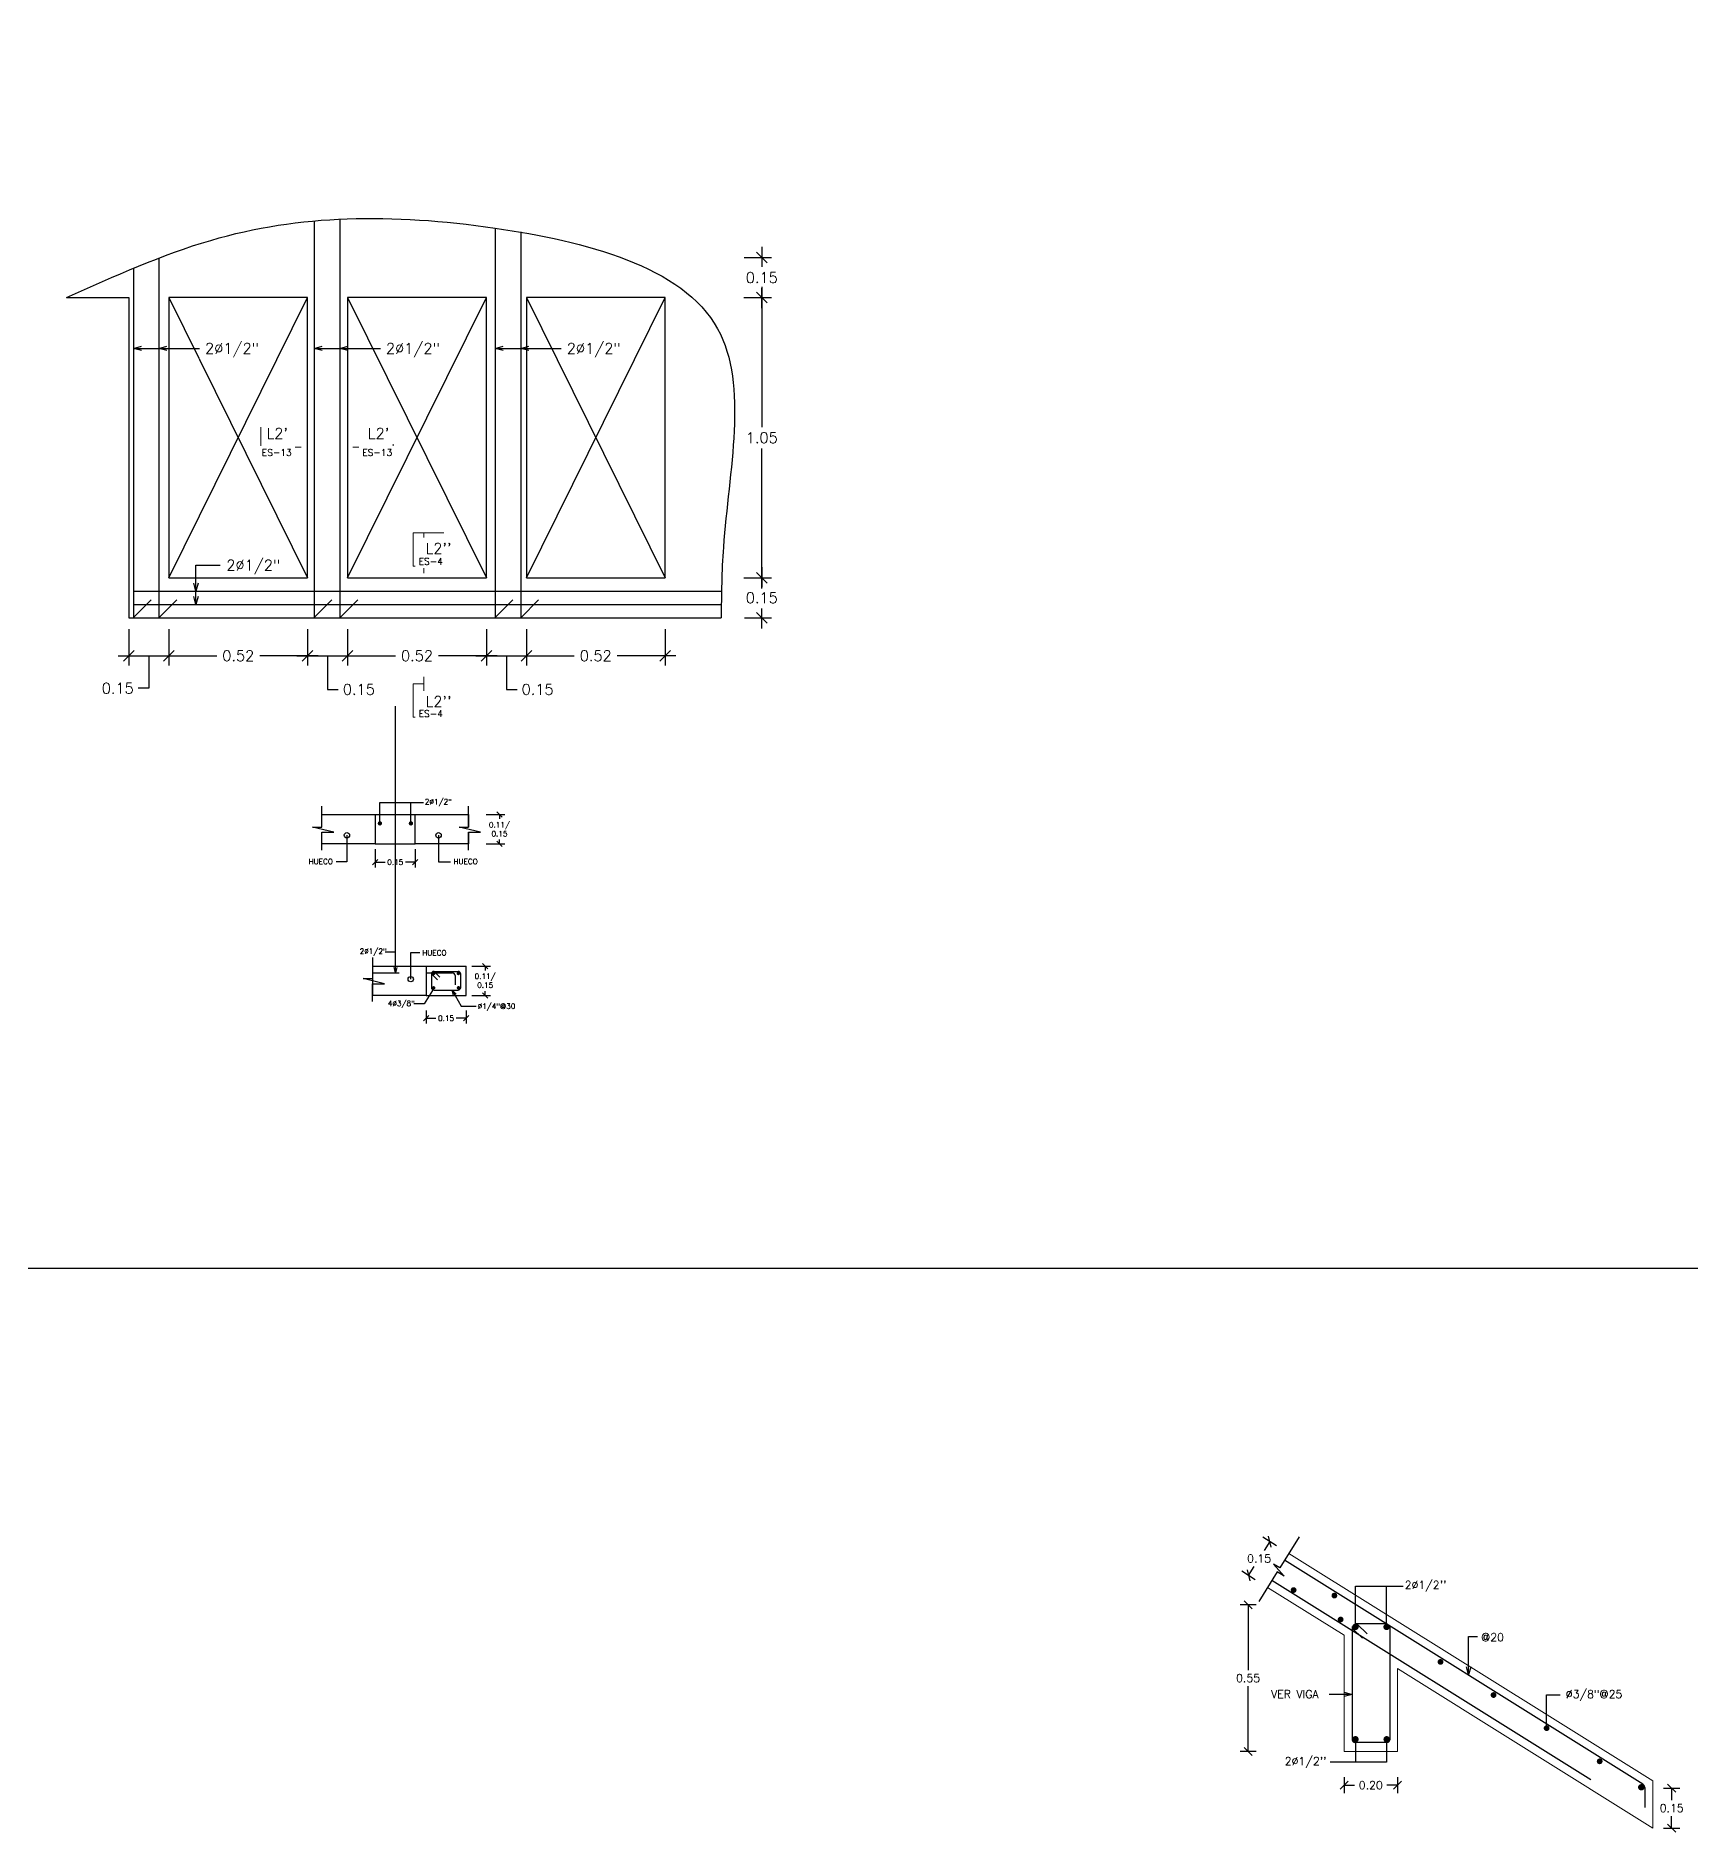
# Model space of a CAD drawing. Header units: metres. Extents: x -44 to 358, y -246 to 48.
# Drawn here: x 28.08 to 34.28, y -2.11 to 4.62 of the extents above; entities that cross this region are included whole.
import ezdxf

# ---------------------------------------------------------------- set-up
doc = ezdxf.new("R2010")
doc.units = ezdxf.units.M
doc.header["$LTSCALE"] = 0.3
doc.header["$PDMODE"] = 3
for name, pattern in [('CONTINU', [0]), ('CONTINUA', [0]), ('HIDDEN', [9.525, 6.35, -3.175]), ('HIDDEN2', [4.7625, 3.175, -1.5875])]:
    doc.linetypes.add(name, pattern=pattern)
for name, color, linetype in [('ACERO', 5, 'Continuous'), ('BP', 3, 'Continuous'), ('DIMTEXTO', 4, 'Continuous'), ('SECCION', 1, 'Continuous')]:
    doc.layers.add(name, color=color, linetype=linetype)
for name, color, linetype, lineweight in [('BP-SOTANO', 3, 'Continuous', 0), ('DETALLES', 7, 'Continuous', 20), ('VIGAS', 1, 'HIDDEN', 15)]:
    doc.layers.add(name, color=color, linetype=linetype, lineweight=lineweight)
doc.styles.add('RomanS', font='romans.shx')
doc.styles.add('SMPLEX', font='simplex.shx')
doc.dimstyles.new('D-10', dxfattribs={"dimscale": 0.1, "dimtxt": 0.2, "dimasz": 0.2, "dimexe": 0.2, "dimexo": 0.2, "dimgap": 0.1, "dimtad": 0, "dimtih": 1, "dimtoh": 1, "dimzin": 0, "dimdsep": 46, "dimtxsty": 'SMPLEX', "dimblk1": 'OBLIQUE', "dimblk2": 'OBLIQUE', "dimsah": 1, "dimcen": 0.2, "dimclrd": 4, "dimclre": 4, "dimclrt": 4, "dimadec": 0, "dimazin": 0, "dimtfac": 1, "dimtmove": 0, "dimatfit": 3, "dimldrblk": 'OPEN30', "dimfxl": 0.6, "dimfxlon": 1, "dimtolj": 1, "dimtzin": 0, "dimarcsym": 0})
doc.dimstyles.new('D-15', dxfattribs={"dimscale": 0.15, "dimtxt": 0.2, "dimasz": 0.2, "dimexe": 0.18, "dimexo": 0.2, "dimgap": 0.1, "dimtad": 0, "dimtih": 1, "dimtoh": 1, "dimzin": 0, "dimdsep": 46, "dimtxsty": 'SMPLEX', "dimblk": 'OBLIQUE', "dimcen": 0.09, "dimdle": 0.2, "dimclrd": 4, "dimclre": 4, "dimclrt": 4, "dimadec": 0, "dimazin": 0, "dimtfac": 1, "dimtofl": 0, "dimtmove": 0, "dimatfit": 3, "dimldrblk": 'OPEN30', "dimfxl": 1, "dimtolj": 1, "dimtzin": 0, "dimarcsym": 0})
doc.dimstyles.new('D-20', dxfattribs={"dimscale": 0.2, "dimtxt": 0.2, "dimasz": 0.2, "dimexe": 0.18, "dimexo": 0.2, "dimgap": 0.1, "dimtad": 0, "dimtih": 1, "dimtoh": 1, "dimzin": 0, "dimdsep": 46, "dimtxsty": 'SMPLEX', "dimblk": 'OBLIQUE', "dimcen": 0.09, "dimdle": 0.2, "dimclrd": 4, "dimclre": 4, "dimclrt": 4, "dimadec": 0, "dimazin": 0, "dimtfac": 1, "dimtofl": 0, "dimtmove": 0, "dimatfit": 3, "dimldrblk": 'OPEN30', "dimfxl": 0.5, "dimfxlon": 1, "dimtolj": 1, "dimtzin": 0, "dimarcsym": 0})
doc.dimstyles.new('DIM-10', dxfattribs={"dimscale": 0.1, "dimtxt": 0.2, "dimasz": 0.2, "dimexe": 0.2, "dimexo": 0.2, "dimgap": 0.1, "dimtad": 0, "dimtih": 1, "dimtoh": 1, "dimzin": 0, "dimdsep": 46, "dimtxsty": 'SMPLEX', "dimblk": 'OBLIQUE', "dimcen": 0.2, "dimclrd": 4, "dimclre": 4, "dimclrt": 4, "dimadec": 0, "dimazin": 0, "dimtfac": 1, "dimtmove": 0, "dimatfit": 3, "dimldrblk": 'OPEN30', "dimfxl": 0.5, "dimfxlon": 1, "dimtolj": 1, "dimtzin": 0, "dimarcsym": 0})
doc.dimstyles.new('DIM-15', dxfattribs={"dimscale": 0.15, "dimtxt": 0.2, "dimasz": 0.2, "dimexe": 0.2, "dimexo": 0.1, "dimgap": 0.1, "dimtad": 0, "dimtih": 1, "dimtoh": 1, "dimzin": 0, "dimdsep": 46, "dimtxsty": 'RomanS', "dimblk1": 'OBLIQUE', "dimblk2": 'OBLIQUE', "dimsah": 1, "dimcen": 0.09, "dimclrd": 4, "dimclre": 4, "dimclrt": 4, "dimadec": 0, "dimazin": 0, "dimtfac": 1, "dimtofl": 0, "dimtmove": 1, "dimatfit": 3, "dimldrblk": 'OBLIQUE', "dimfxl": 0.2, "dimfxlon": 1, "dimtolj": 1, "dimtzin": 0, "dimarcsym": 0})

# ---------------------------------------------------------------- blocks, each defined once
blk = doc.blocks.new('_OBLIQUE')
at = {"color": 0, "linetype": 'ByBlock'}
blk.add_line((-0.5, -0.5), (0.5, 0.5), dxfattribs=at)
blk = doc.blocks.new('*D187')
at = {"layer": 'DEFPOINTS', "color": 0, "transparency": 16777216}
for p in [(29.3518, 1.5921), (29.5018, 1.5921), (29.5018, 1.5235)]:
    blk.add_point(p, dxfattribs=at)
at = {"layer": 'DIMTEXTO', "color": 4, "lineweight": -2, "transparency": 16777216}
for p, q in [((29.3518, 1.5721), (29.3518, 1.5035)), ((29.5018, 1.5721), (29.5018, 1.5035)), ((29.3518, 1.5235), (29.3882, 1.5235)), ((29.5018, 1.5235), (29.4654, 1.5235))]:
    blk.add_line(p, q, dxfattribs=at)
at = {"layer": 'DIMTEXTO', "color": 4, "lineweight": -2, "transparency": 16777216, "xscale": 0.02, "yscale": 0.02, "zscale": 0.02, "rotation": 180}
blk.add_blockref('_OBLIQUE', (29.3518, 1.5235), dxfattribs=at)
at = {"layer": 'DIMTEXTO', "color": 4, "lineweight": -2, "transparency": 16777216, "xscale": 0.02, "yscale": 0.02, "zscale": 0.02}
blk.add_blockref('_OBLIQUE', (29.5018, 1.5235), dxfattribs=at)
at = {"layer": 'DIMTEXTO', "color": 4, "transparency": 16777216, "insert": (29.4268, 1.5235), "char_height": 0.02, "attachment_point": 5, "style": 'SMPLEX'}
blk.add_mtext('\\A1;0.15', dxfattribs=at)
blk = doc.blocks.new('_Open30')
at = {"color": 0, "lineweight": -2}
for p, q in [((-1, 0.27), (0, 0)), ((0, 0), (-1, -0.27)), ((0, 0), (-1, 0))]:
    blk.add_line(p, q, dxfattribs=at)
blk = doc.blocks.new('*D188')
at = {"layer": 'DEFPOINTS', "color": 0, "transparency": 16777216}
for p in [(29.7235, 1.7021), (29.7235, 1.5921), (29.8173, 1.5921)]:
    blk.add_point(p, dxfattribs=at)
at = {"layer": 'DIMTEXTO', "color": 4, "lineweight": -2, "transparency": 16777216}
for p, q in [((29.7673, 1.7021), (29.8373, 1.7021)), ((29.8173, 1.7021), (29.8173, 1.6857)), ((29.7673, 1.5921), (29.8373, 1.5921)), ((29.8173, 1.5921), (29.8173, 1.6086))]:
    blk.add_line(p, q, dxfattribs=at)
at = {"layer": 'DIMTEXTO', "color": 4, "lineweight": -2, "transparency": 16777216, "xscale": 0.02, "yscale": 0.02, "zscale": 0.02}
for p, rotation in [((29.8173, 1.7021), 90), ((29.8173, 1.5921), 270)]:
    blk.add_blockref('_OBLIQUE', p, dxfattribs=dict(at, rotation=rotation))
at = {"layer": 'DIMTEXTO', "color": 4, "transparency": 16777216, "insert": (29.8173, 1.6471), "char_height": 0.02, "attachment_point": 5, "style": 'SMPLEX'}
blk.add_mtext('\\A1;0.11/\\P0.15', dxfattribs=at)
blk = doc.blocks.new('*D189')
at = {"layer": 'DEFPOINTS', "color": 0, "transparency": 16777216}
for p in [(29.542, 0.9873), (29.692, 0.9873), (29.692, 0.9384)]:
    blk.add_point(p, dxfattribs=at)
at = {"layer": 'DIMTEXTO', "color": 4, "lineweight": -2, "transparency": 16777216}
for p, q in [((29.542, 0.9673), (29.542, 0.9184)), ((29.692, 0.9673), (29.692, 0.9184)), ((29.542, 0.9384), (29.5784, 0.9384)), ((29.692, 0.9384), (29.6556, 0.9384))]:
    blk.add_line(p, q, dxfattribs=at)
at = {"layer": 'DIMTEXTO', "color": 4, "lineweight": -2, "transparency": 16777216, "xscale": 0.02, "yscale": 0.02, "zscale": 0.02, "rotation": 180}
blk.add_blockref('_OBLIQUE', (29.542, 0.9384), dxfattribs=at)
at = {"layer": 'DIMTEXTO', "color": 4, "lineweight": -2, "transparency": 16777216, "xscale": 0.02, "yscale": 0.02, "zscale": 0.02}
blk.add_blockref('_OBLIQUE', (29.692, 0.9384), dxfattribs=at)
at = {"layer": 'DIMTEXTO', "color": 4, "transparency": 16777216, "insert": (29.617, 0.9384), "char_height": 0.02, "attachment_point": 5, "style": 'SMPLEX'}
blk.add_mtext('\\A1;0.15', dxfattribs=at)
blk = doc.blocks.new('*D190')
at = {"layer": 'DEFPOINTS', "color": 0, "transparency": 16777216}
for p in [(29.692, 1.1343), (29.692, 1.0243), (29.7637, 1.0243)]:
    blk.add_point(p, dxfattribs=at)
at = {"layer": 'DIMTEXTO', "color": 4, "lineweight": -2, "transparency": 16777216}
for p, q in [((29.7137, 1.1343), (29.7837, 1.1343)), ((29.7637, 1.1343), (29.7637, 1.1178)), ((29.7137, 1.0243), (29.7837, 1.0243)), ((29.7637, 1.0243), (29.7637, 1.0407))]:
    blk.add_line(p, q, dxfattribs=at)
at = {"layer": 'DIMTEXTO', "color": 4, "lineweight": -2, "transparency": 16777216, "xscale": 0.02, "yscale": 0.02, "zscale": 0.02}
for p, rotation in [((29.7637, 1.1343), 90), ((29.7637, 1.0243), 270)]:
    blk.add_blockref('_OBLIQUE', p, dxfattribs=dict(at, rotation=rotation))
at = {"layer": 'DIMTEXTO', "color": 4, "transparency": 16777216, "insert": (29.7637, 1.0793), "char_height": 0.02, "attachment_point": 5, "style": 'SMPLEX'}
blk.add_mtext('\\A1;0.11/\\P0.15', dxfattribs=at)
blk = doc.blocks.new('*D164')
at = {"layer": 'DEFPOINTS', "color": 0, "ltscale": 0.02, "transparency": 16777216}
for p in [(30.6937, 3.6399), (30.6937, 2.5899), (30.8007, 2.5899)]:
    blk.add_point(p, dxfattribs=at)
at = {"layer": 'DIMTEXTO', "color": 4, "lineweight": -2, "ltscale": 0.02, "transparency": 16777216}
for p, q in [((30.7337, 3.6399), (30.8367, 3.6399)), ((30.8007, 3.6799), (30.8007, 3.1549)), ((30.8007, 2.5499), (30.8007, 3.0749)), ((30.7337, 2.5899), (30.8367, 2.5899))]:
    blk.add_line(p, q, dxfattribs=at)
at = {"layer": 'DIMTEXTO', "color": 4, "lineweight": -2, "ltscale": 0.02, "transparency": 16777216, "xscale": 0.04000000000000001, "yscale": 0.04000000000000001, "zscale": 0.04000000000000001}
for p, rotation in [((30.8007, 3.6399), 90), ((30.8007, 2.5899), 270)]:
    blk.add_blockref('_OBLIQUE', p, dxfattribs=dict(at, rotation=rotation))
at = {"layer": 'DIMTEXTO', "color": 4, "ltscale": 0.02, "transparency": 16777216, "insert": (30.8007, 3.1149), "char_height": 0.04, "attachment_point": 5, "style": 'SMPLEX'}
blk.add_mtext('\\A1;1.05', dxfattribs=at)
blk = doc.blocks.new('*D165')
at = {"layer": 'DEFPOINTS', "color": 0, "ltscale": 0.02, "transparency": 16777216}
for p in [(30.695, 3.7899), (30.8007, 3.7899), (30.6937, 3.6399)]:
    blk.add_point(p, dxfattribs=at)
at = {"layer": 'DIMTEXTO', "color": 4, "lineweight": -2, "ltscale": 0.02, "transparency": 16777216}
for p, q in [((30.735, 3.7899), (30.8367, 3.7899)), ((30.8007, 3.8299), (30.8007, 3.7549)), ((30.7337, 3.6399), (30.8367, 3.6399)), ((30.8007, 3.5999), (30.8007, 3.6749))]:
    blk.add_line(p, q, dxfattribs=at)
at = {"layer": 'DIMTEXTO', "color": 4, "lineweight": -2, "ltscale": 0.02, "transparency": 16777216, "xscale": 0.04000000000000001, "yscale": 0.04000000000000001, "zscale": 0.04000000000000001}
for p, rotation in [((30.8007, 3.7899), 90), ((30.8007, 3.6399), 270)]:
    blk.add_blockref('_OBLIQUE', p, dxfattribs=dict(at, rotation=rotation))
at = {"layer": 'DIMTEXTO', "color": 4, "ltscale": 0.02, "transparency": 16777216, "insert": (30.8007, 3.7149), "char_height": 0.04, "attachment_point": 5, "style": 'SMPLEX'}
blk.add_mtext('\\A1;0.15', dxfattribs=at)
blk = doc.blocks.new('*D166')
at = {"layer": 'DEFPOINTS', "color": 0, "ltscale": 0.02, "transparency": 16777216}
for p in [(30.6937, 2.5899), (30.6959, 2.4399), (30.8007, 2.4399)]:
    blk.add_point(p, dxfattribs=at)
at = {"layer": 'DIMTEXTO', "color": 4, "lineweight": -2, "ltscale": 0.02, "transparency": 16777216}
for p, q in [((30.8007, 2.6299), (30.8007, 2.5549)), ((30.7337, 2.5899), (30.8367, 2.5899)), ((30.7359, 2.4399), (30.8367, 2.4399)), ((30.8007, 2.3999), (30.8007, 2.4749))]:
    blk.add_line(p, q, dxfattribs=at)
at = {"layer": 'DIMTEXTO', "color": 4, "lineweight": -2, "ltscale": 0.02, "transparency": 16777216, "xscale": 0.04000000000000001, "yscale": 0.04000000000000001, "zscale": 0.04000000000000001}
for p, rotation in [((30.8007, 2.5899), 90), ((30.8007, 2.4399), 270)]:
    blk.add_blockref('_OBLIQUE', p, dxfattribs=dict(at, rotation=rotation))
at = {"layer": 'DIMTEXTO', "color": 4, "ltscale": 0.02, "transparency": 16777216, "insert": (30.8007, 2.5149), "char_height": 0.04, "attachment_point": 5, "style": 'SMPLEX'}
blk.add_mtext('\\A1;0.15', dxfattribs=at)
blk = doc.blocks.new('*D167')
at = {"layer": 'DEFPOINTS', "color": 0, "ltscale": 0.02, "transparency": 16777216}
for p in [(28.5781, 2.5899), (28.4281, 2.4399), (28.5781, 2.2975)]:
    blk.add_point(p, dxfattribs=at)
at = {"layer": 'DIMTEXTO', "color": 4, "lineweight": -2, "ltscale": 0.02, "transparency": 16777216}
for p, q in [((28.4281, 2.3975), (28.4281, 2.2615)), ((28.5781, 2.3975), (28.5781, 2.2615)), ((28.3881, 2.2975), (28.6181, 2.2975)), ((28.5031, 2.2975), (28.5033, 2.1756)), ((28.5033, 2.1756), (28.4633, 2.1756))]:
    blk.add_line(p, q, dxfattribs=at)
at = {"layer": 'DIMTEXTO', "color": 4, "lineweight": -2, "ltscale": 0.02, "transparency": 16777216, "xscale": 0.04000000000000001, "yscale": 0.04000000000000001, "zscale": 0.04000000000000001, "rotation": 180}
blk.add_blockref('_OBLIQUE', (28.4281, 2.2975), dxfattribs=at)
at = {"layer": 'DIMTEXTO', "color": 4, "lineweight": -2, "ltscale": 0.02, "transparency": 16777216, "xscale": 0.04000000000000001, "yscale": 0.04000000000000001, "zscale": 0.04000000000000001}
blk.add_blockref('_OBLIQUE', (28.5781, 2.2975), dxfattribs=at)
at = {"layer": 'DIMTEXTO', "color": 4, "ltscale": 0.02, "transparency": 16777216, "insert": (28.3862, 2.1756), "char_height": 0.04, "attachment_point": 5, "style": 'SMPLEX'}
blk.add_mtext('\\A1;0.15', dxfattribs=at)
blk = doc.blocks.new('*D168')
at = {"layer": 'ACERO', "color": 4, "lineweight": -2, "transparency": 16777216}
for p, q in [((28.5781, 2.3975), (28.5781, 2.2615)), ((29.0981, 2.3975), (29.0981, 2.2615)), ((28.5381, 2.2975), (28.7572, 2.2975)), ((29.1381, 2.2975), (28.9191, 2.2975))]:
    blk.add_line(p, q, dxfattribs=at)
at = {"layer": 'DEFPOINTS', "color": 0, "transparency": 16777216}
for p in [(28.5781, 2.5899), (29.0981, 2.5899), (29.0981, 2.2975)]:
    blk.add_point(p, dxfattribs=at)
at = {"layer": 'ACERO', "color": 4, "lineweight": -2, "transparency": 16777216, "xscale": 0.04000000000000001, "yscale": 0.04000000000000001, "zscale": 0.04000000000000001, "rotation": 180}
blk.add_blockref('_OBLIQUE', (28.5781, 2.2975), dxfattribs=at)
at = {"layer": 'ACERO', "color": 4, "lineweight": -2, "transparency": 16777216, "xscale": 0.04000000000000001, "yscale": 0.04000000000000001, "zscale": 0.04000000000000001}
blk.add_blockref('_OBLIQUE', (29.0981, 2.2975), dxfattribs=at)
at = {"layer": 'ACERO', "color": 4, "transparency": 16777216, "insert": (28.8381, 2.2975), "char_height": 0.04, "attachment_point": 5, "style": 'SMPLEX'}
blk.add_mtext('\\A1;0.52', dxfattribs=at)
blk = doc.blocks.new('*D169')
at = {"layer": 'ACERO', "color": 4, "lineweight": -2, "transparency": 16777216}
for p, q in [((29.0981, 2.3975), (29.0981, 2.2615)), ((29.2481, 2.3975), (29.2481, 2.2615)), ((29.0581, 2.2975), (29.2881, 2.2975)), ((29.1731, 2.2975), (29.1731, 2.1715)), ((29.1731, 2.1715), (29.2131, 2.1715))]:
    blk.add_line(p, q, dxfattribs=at)
at = {"layer": 'DEFPOINTS', "color": 0, "transparency": 16777216}
for p in [(29.0981, 2.5899), (29.2481, 2.5899), (29.2481, 2.2975)]:
    blk.add_point(p, dxfattribs=at)
at = {"layer": 'ACERO', "color": 4, "lineweight": -2, "transparency": 16777216, "xscale": 0.04000000000000001, "yscale": 0.04000000000000001, "zscale": 0.04000000000000001, "rotation": 180}
blk.add_blockref('_OBLIQUE', (29.0981, 2.2975), dxfattribs=at)
at = {"layer": 'ACERO', "color": 4, "lineweight": -2, "transparency": 16777216, "xscale": 0.04000000000000001, "yscale": 0.04000000000000001, "zscale": 0.04000000000000001}
blk.add_blockref('_OBLIQUE', (29.2481, 2.2975), dxfattribs=at)
at = {"layer": 'ACERO', "color": 4, "transparency": 16777216, "insert": (29.2903, 2.1715), "char_height": 0.04, "attachment_point": 5, "style": 'SMPLEX'}
blk.add_mtext('\\A1;0.15', dxfattribs=at)
blk = doc.blocks.new('*D170')
at = {"layer": 'ACERO', "color": 4, "lineweight": -2, "transparency": 16777216}
for p, q in [((29.2481, 2.3975), (29.2481, 2.2615)), ((29.7681, 2.3975), (29.7681, 2.2615)), ((29.2081, 2.2975), (29.4272, 2.2975)), ((29.8081, 2.2975), (29.5891, 2.2975))]:
    blk.add_line(p, q, dxfattribs=at)
at = {"layer": 'DEFPOINTS', "color": 0, "transparency": 16777216}
for p in [(29.2481, 2.5899), (29.7681, 2.5899), (29.7681, 2.2975)]:
    blk.add_point(p, dxfattribs=at)
at = {"layer": 'ACERO', "color": 4, "lineweight": -2, "transparency": 16777216, "xscale": 0.04000000000000001, "yscale": 0.04000000000000001, "zscale": 0.04000000000000001, "rotation": 180}
blk.add_blockref('_OBLIQUE', (29.2481, 2.2975), dxfattribs=at)
at = {"layer": 'ACERO', "color": 4, "lineweight": -2, "transparency": 16777216, "xscale": 0.04000000000000001, "yscale": 0.04000000000000001, "zscale": 0.04000000000000001}
blk.add_blockref('_OBLIQUE', (29.7681, 2.2975), dxfattribs=at)
at = {"layer": 'ACERO', "color": 4, "transparency": 16777216, "insert": (29.5081, 2.2975), "char_height": 0.04, "attachment_point": 5, "style": 'SMPLEX'}
blk.add_mtext('\\A1;0.52', dxfattribs=at)
blk = doc.blocks.new('*D171')
at = {"layer": 'ACERO', "color": 4, "lineweight": -2, "transparency": 16777216}
for p, q in [((29.7681, 2.3975), (29.7681, 2.2615)), ((29.9181, 2.3975), (29.9181, 2.2615)), ((29.7281, 2.2975), (29.9581, 2.2975)), ((29.8431, 2.2975), (29.8431, 2.1715)), ((29.8431, 2.1715), (29.8831, 2.1715))]:
    blk.add_line(p, q, dxfattribs=at)
at = {"layer": 'DEFPOINTS', "color": 0, "transparency": 16777216}
for p in [(29.7681, 2.5899), (29.9181, 2.5899), (29.9181, 2.2975)]:
    blk.add_point(p, dxfattribs=at)
at = {"layer": 'ACERO', "color": 4, "lineweight": -2, "transparency": 16777216, "xscale": 0.04000000000000001, "yscale": 0.04000000000000001, "zscale": 0.04000000000000001, "rotation": 180}
blk.add_blockref('_OBLIQUE', (29.7681, 2.2975), dxfattribs=at)
at = {"layer": 'ACERO', "color": 4, "lineweight": -2, "transparency": 16777216, "xscale": 0.04000000000000001, "yscale": 0.04000000000000001, "zscale": 0.04000000000000001}
blk.add_blockref('_OBLIQUE', (29.9181, 2.2975), dxfattribs=at)
at = {"layer": 'ACERO', "color": 4, "transparency": 16777216, "insert": (29.9603, 2.1715), "char_height": 0.04, "attachment_point": 5, "style": 'SMPLEX'}
blk.add_mtext('\\A1;0.15', dxfattribs=at)
blk = doc.blocks.new('*D172')
at = {"layer": 'ACERO', "color": 4, "lineweight": -2, "transparency": 16777216}
for p, q in [((29.9181, 2.3975), (29.9181, 2.2615)), ((30.4381, 2.3975), (30.4381, 2.2615)), ((29.8781, 2.2975), (30.0972, 2.2975)), ((30.4781, 2.2975), (30.2591, 2.2975))]:
    blk.add_line(p, q, dxfattribs=at)
at = {"layer": 'DEFPOINTS', "color": 0, "transparency": 16777216}
for p in [(29.9181, 2.5899), (30.4381, 2.5899), (30.4381, 2.2975)]:
    blk.add_point(p, dxfattribs=at)
at = {"layer": 'ACERO', "color": 4, "lineweight": -2, "transparency": 16777216, "xscale": 0.04000000000000001, "yscale": 0.04000000000000001, "zscale": 0.04000000000000001, "rotation": 180}
blk.add_blockref('_OBLIQUE', (29.9181, 2.2975), dxfattribs=at)
at = {"layer": 'ACERO', "color": 4, "lineweight": -2, "transparency": 16777216, "xscale": 0.04000000000000001, "yscale": 0.04000000000000001, "zscale": 0.04000000000000001}
blk.add_blockref('_OBLIQUE', (30.4381, 2.2975), dxfattribs=at)
at = {"layer": 'ACERO', "color": 4, "transparency": 16777216, "insert": (30.1781, 2.2975), "char_height": 0.04, "attachment_point": 5, "style": 'SMPLEX'}
blk.add_mtext('\\A1;0.52', dxfattribs=at)
blk = doc.blocks.new('A$C64151F5E')
at = {"layer": 'DETALLES', "color": 6, "linetype": 'Continuous'}
blk.add_line((0, 0), (0, 0.255), dxfattribs=at)
at = {"layer": 'DETALLES', "color": 5, "linetype": 'Continuous'}
blk.add_line((-0.424, 0), (-0.514, 0), dxfattribs=at)
at = {"layer": 'DETALLES', "color": 8, "linetype": 'Continuous'}
blk.add_lwpolyline([(0, -0.14), (-0.424, -0.14), (-0.424, 0), (0, 0)], close=True, dxfattribs=at)
blk = doc.blocks.new('*D496')
at = {"layer": 'DEFPOINTS', "color": 0, "linetype": 'Continuous', "transparency": 16777216}
for p in [(33.0838, -1.2598, 0), (32.6237, -1.8098), (32.9838, -1.8098, 0)]:
    blk.add_point(p, dxfattribs=at)
at = {"layer": 'DIMTEXTO', "color": 4, "linetype": 'Continuous', "lineweight": -2, "transparency": 16777216}
for p, q in [((32.6537, -1.2598), (32.5937, -1.2598)), ((32.6237, -1.2598), (32.6237, -1.5048)), ((32.6237, -1.8098), (32.6237, -1.5648)), ((32.6537, -1.8098), (32.5937, -1.8098))]:
    blk.add_line(p, q, dxfattribs=at)
at = {"layer": 'DIMTEXTO', "color": 4, "linetype": 'Continuous', "lineweight": -2, "transparency": 16777216, "xscale": 0.03, "yscale": 0.03, "zscale": 0.03}
for p, rotation in [((32.6237, -1.2598), 90), ((32.6237, -1.8098), 270)]:
    blk.add_blockref('_OBLIQUE', p, dxfattribs=dict(at, rotation=rotation))
at = {"layer": 'DIMTEXTO', "color": 4, "linetype": 'Continuous', "lineweight": 0, "transparency": 16777216, "insert": (32.6237, -1.5348), "char_height": 0.03, "attachment_point": 5, "style": 'SMPLEX'}
blk.add_mtext('\\A1;0.55', dxfattribs=at)
blk = doc.blocks.new('*D497')
at = {"layer": 'DEFPOINTS', "color": 0, "linetype": 'Continuous', "transparency": 16777216}
for p in [(32.9838, -1.826, 0), (33.1838, -1.826, 0), (33.1838, -1.9364)]:
    blk.add_point(p, dxfattribs=at)
at = {"layer": 'VIGAS', "color": 4, "linetype": 'Continuous', "lineweight": -2, "transparency": 16777216}
for p, q in [((32.9838, -1.9064), (32.9838, -1.9664)), ((32.9838, -1.9364), (33.0231, -1.9364)), ((33.1838, -1.9364), (33.1445, -1.9364)), ((33.1838, -1.9064), (33.1838, -1.9664))]:
    blk.add_line(p, q, dxfattribs=at)
at = {"layer": 'VIGAS', "color": 4, "linetype": 'Continuous', "lineweight": -2, "transparency": 16777216, "xscale": 0.03, "yscale": 0.03, "zscale": 0.03, "rotation": 180}
blk.add_blockref('_OBLIQUE', (32.9838, -1.9364), dxfattribs=at)
at = {"layer": 'VIGAS', "color": 4, "linetype": 'Continuous', "lineweight": -2, "transparency": 16777216, "xscale": 0.03, "yscale": 0.03, "zscale": 0.03}
blk.add_blockref('_OBLIQUE', (33.1838, -1.9364), dxfattribs=at)
at = {"layer": 'VIGAS', "color": 4, "linetype": 'Continuous', "lineweight": 0, "transparency": 16777216, "insert": (33.0838, -1.9364), "char_height": 0.03, "attachment_point": 5, "style": 'SMPLEX'}
blk.add_mtext('\\A1;0.20', dxfattribs=at)
blk = doc.blocks.new('*D579')
at = {"layer": 'DEFPOINTS', "color": 0, "linetype": 'Continuous', "transparency": 16777216}
for p in [(32.6255, -1.1503), (32.9227, -1.1592), (32.8432, -1.2864)]:
    blk.add_point(p, dxfattribs=at)
at = {"layer": 'DIMTEXTO', "color": 4, "linetype": 'Continuous', "lineweight": -2, "transparency": 16777216}
for p, q in [((32.7304, -1.039), (32.6795, -1.0072)), ((32.705, -1.0231), (32.684, -1.0567)), ((32.6509, -1.1662), (32.6, -1.1344)), ((32.6255, -1.1503), (32.6465, -1.1167))]:
    blk.add_line(p, q, dxfattribs=at)
at = {"layer": 'DIMTEXTO', "color": 4, "linetype": 'Continuous', "lineweight": -2, "transparency": 16777216, "xscale": 0.03, "yscale": 0.03, "zscale": 0.03}
for p, rotation in [((32.705, -1.0231), 58.00000000003146), ((32.6255, -1.1503), 238.0000000000315)]:
    blk.add_blockref('_OBLIQUE', p, dxfattribs=dict(at, rotation=rotation))
at = {"layer": 'DIMTEXTO', "color": 4, "linetype": 'Continuous', "lineweight": 0, "transparency": 16777216, "insert": (32.6652, -1.0867), "char_height": 0.03, "attachment_point": 5, "style": 'SMPLEX'}
blk.add_mtext('\\A1;0.15', dxfattribs=at)
blk = doc.blocks.new('*D604')
at = {"layer": 'DEFPOINTS', "color": 0, "linetype": 'Continuous', "transparency": 16777216}
for p in [(34.1408, -1.9472), (34.2117, -1.9472), (34.1408, -2.0972)]:
    blk.add_point(p, dxfattribs=at)
at = {"layer": 'DIMTEXTO', "color": 4, "linetype": 'Continuous', "lineweight": -2, "transparency": 16777216}
for p, q in [((34.1817, -1.9472), (34.2417, -1.9472)), ((34.2117, -1.9472), (34.2117, -1.9922)), ((34.2117, -2.0972), (34.2117, -2.0522)), ((34.1817, -2.0972), (34.2417, -2.0972))]:
    blk.add_line(p, q, dxfattribs=at)
at = {"layer": 'DIMTEXTO', "color": 4, "linetype": 'Continuous', "lineweight": -2, "transparency": 16777216, "xscale": 0.03, "yscale": 0.03, "zscale": 0.03}
for p, rotation in [((34.2117, -1.9472), 90), ((34.2117, -2.0972), 270)]:
    blk.add_blockref('_OBLIQUE', p, dxfattribs=dict(at, rotation=rotation))
at = {"layer": 'DIMTEXTO', "color": 4, "linetype": 'Continuous', "lineweight": 0, "transparency": 16777216, "insert": (34.2117, -2.0222), "char_height": 0.03, "attachment_point": 5, "style": 'SMPLEX'}
blk.add_mtext('\\A1;0.15', dxfattribs=at)

msp = doc.modelspace()

# ---------------------------------------------------------------- linework, layer by layer
at = {"color": 8}
for p, q in [((29.1517901, 1.6549686), (29.1517901, 1.7021352)), ((29.1517901, 1.7021352), (29.3517901, 1.7021352)), ((29.5017901, 1.7021352), (29.7017901, 1.7021352)), ((29.7017901, 1.7021352), (29.7017901, 1.6549686)), ((29.1517901, 1.5921352), (29.1517901, 1.6359627)), ((29.7017901, 1.6359627), (29.7017901, 1.5921352)), ((29.3517901, 1.5921352), (29.1517901, 1.5921352)), ((29.7017901, 1.5921352), (29.5017901, 1.5921352)), ((29.342011, 1.1342571), (29.542011, 1.1342571)), ((29.342011, 1.0242571), (29.342011, 1.1342571)), ((29.542011, 1.0242571), (29.342011, 1.0242571))]:
    msp.add_line(p, q, dxfattribs=at)
for p, q in [((29.3517901, 1.7021352), (29.3517901, 1.5921352)), ((29.3517901, 1.7021352), (29.5017901, 1.7021352)), ((29.5017901, 1.5921352), (29.5017901, 1.7021352)), ((29.3517901, 1.5921352), (29.5017901, 1.5921352)), ((29.542011, 1.1342571), (29.542011, 1.0242571)), ((29.542011, 1.1342571), (29.692011, 1.1342571)), ((29.692011, 1.0242571), (29.692011, 1.1342571)), ((29.542011, 1.0242571), (29.692011, 1.0242571))]:
    msp.add_line(p, q)
at = {"layer": 'ACERO'}
for p, q in [((28.446729, 2.5395968), (30.6497228, 2.5395968)), ((28.445245, 2.4895968), (30.6489853, 2.4895968)), ((29.542011, 1.1088526), (29.6408589, 1.1088526)), ((29.562011, 1.1042571), (29.562011, 1.0542571)), ((29.5665871, 1.101733), (29.5852995, 1.0829297)), ((29.572011, 1.1142571), (29.662011, 1.1142571)), ((29.5745755, 1.111572), (29.5931785, 1.0924407)), ((29.6508589, 1.0988526), (29.6508589, 1.0638641)), ((29.672011, 1.0542571), (29.672011, 1.1042571)), ((29.572011, 1.0442571), (29.662011, 1.0442571)), ((34.1037362, -1.9325166), (32.7603064, -1.0930485)), ((33.9081465, -1.9164247), (32.7126136, -1.1693728)), ((33.0144244, -1.3409318, 0.4671289), (33.0144244, -1.7664351)), ((33.144678, -1.3309318, 0.4671289), (33.0244244, -1.3309318, 0.4671289)), ((33.0325761, -1.3330198, 0.4671289), (33.0705531, -1.3692106, 0.4671289)), ((33.154678, -1.3409318, 0.4671289), (33.154678, -1.7664351)), ((33.0145732, -1.3489144, 0.4671289), (33.0525501, -1.3851052, 0.4671289)), ((33.144678, -1.7764351), (33.0244244, -1.7764351)), ((34.1107874, -1.9452374), (34.1107874, -2.019431))]:
    msp.add_line(p, q, dxfattribs=at)
at = {"layer": 'ACERO', "color": 6, "linetype": 'HIDDEN2', "ltscale": 0.02}
msp.add_line((29.3419255, 1.1088526), (29.542011, 1.1088526), dxfattribs=at)
at = {"layer": 'ACERO'}
for points in [[(29.1231591, 3.9254172), (29.1231591, 2.4409021), (29.1892151, 2.5069581)], [(29.2186753, 3.9317536), (29.2186966, 2.4398192), (29.2858354, 2.506958)], [(29.8012771, 3.9005284), (29.8012771, 2.4409021), (29.867333, 2.5069581)], [(29.8967939, 3.8863493), (29.8968146, 2.4398192), (29.9639534, 2.506958)], [(28.5405587, 3.7889014), (28.540578, 2.4398192), (28.6077168, 2.506958)], [(28.4450405, 3.7505423), (28.4450405, 2.4409021), (28.5110964, 2.5069581)]]:
    msp.add_lwpolyline(points, dxfattribs=at)
for points, const_width in [([(29.3651227, 1.6690931, 1), (29.3731867, 1.6690931, 1)], 0.008064), ([(29.4813776, 1.6690931, 1), (29.4894416, 1.6690931, 1)], 0.008064), ([(29.5675436, 1.1064081, 1), (29.5739948, 1.1064081, 1)], 0.0064512), ([(29.6599935, 1.1064081, 1), (29.6664447, 1.1064081, 1)], 0.0064512), ([(29.5675436, 1.0526197, 1), (29.5739948, 1.0526197, 1)], 0.0064512), ([(29.6604602, 1.0526197, 1), (29.6669114, 1.0526197, 1)], 0.0064512), ([(33.0323148, -1.764094, -1), (33.0203148, -1.764094, -1)], 0.012), ([(33.1493062, -1.7644021, -1), (33.1373062, -1.7644021, -1)], 0.012), ([(33.9364374, -1.8468776, -1), (33.9472374, -1.8468776, -1)], 0.0108)]:
    msp.add_lwpolyline(points, format="xyb", close=True, dxfattribs=dict(at, const_width=const_width))
for points, const_width, elevation in [([(32.7891563, -1.2049044, -1), (32.7999563, -1.2049044, -1)], 0.0108, -2.3356444), ([(32.9418764, -1.2256638, -1), (32.9526764, -1.2256638, -1)], 0.0108, -2.3356444), ([(32.9652934, -1.3152925, -1), (32.9760934, -1.3152925, -1)], 0.0108, -2.3356444), ([(33.0325004, -1.3427025, -1), (33.0205004, -1.3427025, -1)], 0.012, 0.4671289), ([(33.1489814, -1.3431461, -1), (33.1369814, -1.3431461, -1)], 0.012, 0.4671289), ([(33.3397008, -1.4741493, -1), (33.3505008, -1.4741493, -1)], 0.0108, -1.4013867), ([(33.538613, -1.5983921, -1), (33.549413, -1.5983921, -1)], 0.0108, -0.9342578), ([(33.7375252, -1.7226348, -1), (33.7483252, -1.7226348, -1)], 0.0108, -0.4671289), ([(34.1037378, -1.9442436, -1), (34.0917378, -1.9442436, -1)], 0.012, 0.4671289)]:
    msp.add_lwpolyline(points, format="xyb", close=True, dxfattribs=dict(at, const_width=const_width, elevation=elevation))
for centre, radius, start, end in [((29.572011, 1.1042571), 0.01, 90, 180), ((29.6408589, 1.0988526), 0.01, 0, 90), ((29.662011, 1.1042571), 0.01, 0, 90), ((29.572011, 1.0542571), 0.01, 180, 270), ((29.662011, 1.0542571), 0.01, 270, 0), ((33.0244244, -1.7664351), 0.01, 180, 270), ((33.144678, -1.7664351), 0.01, 270, 0), ((34.0957874, -1.9452374), 0.015, 0, 58)]:
    msp.add_arc(centre, radius, start, end, dxfattribs=at)
at = {"layer": 'BP', "color": 8, "ltscale": 0.025}
for p, q in [((28.5781245, 2.5898541), (29.0981245, 3.6398541)), ((28.5781245, 3.6398541), (29.0981245, 2.5898541)), ((29.2481245, 2.5898541), (29.7681245, 3.6398541)), ((29.2481245, 3.6398541), (29.7681245, 2.5898541)), ((29.9181245, 2.5898541), (30.4381245, 3.6398541)), ((29.9181245, 3.6398541), (30.4381245, 2.5898541))]:
    msp.add_line(p, q, dxfattribs=at)
at = {"layer": 'BP', "linetype": 'CONTINUA', "ltscale": 5}
msp.add_lwpolyline([(0, 37.6335309), (50.8625687, 37.6335309), (50.8625687, 0), (0, 0)], close=True, dxfattribs=at)
msp.add_lwpolyline([(0, 37.6335309), (50.8625687, 37.6335309), (50.8625687, 0), (0, 0)], close=True, dxfattribs=at)
at = {"layer": 'BP', "ltscale": 0.025}
msp.add_lwpolyline([(28.194704, 3.6398541), (28.4281211, 3.6398541), (28.4281211, 2.4398541), (30.6484885, 2.4398541)], dxfattribs=at)
for points in [[(28.5781245, 2.5898541), (29.0981245, 2.5898541), (29.0981245, 3.6398541), (28.5781245, 3.6398541)], [(29.2481245, 2.5898541), (29.7681245, 2.5898541), (29.7681245, 3.6398541), (29.2481245, 3.6398541)], [(29.9181245, 2.5898541), (30.4381245, 2.5898541), (30.4381245, 3.6398541), (29.9181245, 3.6398541)]]:
    msp.add_lwpolyline(points, close=True, dxfattribs=at)
at = {"layer": 'BP'}
for points in [[(29.1517046, 1.5691472), (29.1517046, 1.6359627), (29.1962019, 1.6359627), (29.1162605, 1.6549686), (29.1517901, 1.6549686), (29.1517901, 1.7342132)], [(29.1517046, 1.5691472), (29.1517046, 1.6359627), (29.1962019, 1.6359627), (29.1162605, 1.6549686), (29.1517901, 1.6549686), (29.1517901, 1.7342132)], [(29.7017046, 1.5691472), (29.7017046, 1.6359627), (29.7462019, 1.6359627), (29.6662605, 1.6549686), (29.7017901, 1.6549686), (29.7017901, 1.7342132)], [(29.7017046, 1.5691472), (29.7017046, 1.6359627), (29.7462019, 1.6359627), (29.6662605, 1.6549686), (29.7017901, 1.6549686), (29.7017901, 1.7342132)], [(29.3419255, 1.0012691), (29.3419255, 1.0680847), (29.3864228, 1.0680847), (29.3064814, 1.0870905), (29.342011, 1.0870905), (29.342011, 1.1663351)], [(29.3419255, 1.0012691), (29.3419255, 1.0680847), (29.3864228, 1.0680847), (29.3064814, 1.0870905), (29.342011, 1.0870905), (29.342011, 1.1663351)], [(32.8150467, -1.0054457), (32.7421913, -1.1220388), (32.7192491, -1.1077029), (32.7589204, -1.1527205), (32.7331008, -1.1365866), (32.6634776, -1.248007)]]:
    msp.add_lwpolyline(points, dxfattribs=at)
at = {"layer": 'DIMTEXTO'}
for p, q in [((29.3691547, 1.6690931), (29.3691547, 1.7467559)), ((29.3691547, 1.7467559), (29.5323556, 1.7467559)), ((29.4854096, 1.6690931), (29.4854096, 1.7467559)), ((33.1429814, -1.3431461, 0.4671289), (33.1429814, -1.1903385, 0.4671289))]:
    msp.add_line(p, q, dxfattribs=at)
at = {"layer": 'DIMTEXTO', "ltscale": 0.02}
for p, q in [((29.5724817, 1.0527958), (29.5348511, 0.992597)), ((29.5348511, 0.992597), (29.4957448, 0.992597))]:
    msp.add_line(p, q, dxfattribs=at)
at = {"layer": 'DIMTEXTO'}
for points, elevation in [([(33.0265004, -1.3427025), (33.0265004, -1.1903385), (33.2048729, -1.1903385)], 0.4671289), ([(33.7429252, -1.7226348), (33.7429252, -1.5976006), (33.7942252, -1.5976006)], -0.4671289)]:
    msp.add_lwpolyline(points, dxfattribs=dict(at, elevation=elevation))
for points in [[(33.1426521, -1.7644021), (33.1426521, -1.8498377), (32.9320607, -1.8498377)], [(33.0263148, -1.764094), (33.0263148, -1.8498377)]]:
    msp.add_lwpolyline(points, dxfattribs=at)
at = {"layer": 'DIMTEXTO', "color": 1, "ltscale": 0.02}
msp.add_spline([(28.194704, 3.6398541), (28.7347259, 3.8546818), (29.8012771, 3.9005284), (30.6350922, 3.5230834), (30.6565918, 2.7043908), (30.6484885, 2.4398541)], degree=3, dxfattribs=at)
at = {"layer": 'SECCION', "linetype": 'CONTINU', "lineweight": 0}
for p, q in [((34.1407874, -1.9202935), (32.7762039, -1.0676071)), ((32.983799, -1.3742036), (32.6967161, -1.1948143)), ((32.983799, -1.3742036), (32.983799, -1.8098138)), ((34.1407874, -2.0971702), (33.183799, -1.4991775)), ((33.183799, -1.4991775), (33.183799, -1.8098138)), ((32.983799, -1.8098138), (33.183799, -1.8098138)), ((34.1407874, -1.9202935), (34.1407874, -2.0971702))]:
    msp.add_line(p, q, dxfattribs=at)

# ---------------------------------------------------------------- block references
at = {"layer": 'BP-SOTANO', "yscale": 0.294, "zscale": 0.294}
for p, xscale, rotation in [((28.9229889, 3.0794512), -0.294, 359.9999999999999), ((29.5343465, 2.758148), -0.294, 270), ((29.5343465, 2.0676563), 0.294, 270.0000000000001)]:
    msp.add_blockref('A$C64151F5E', p, dxfattribs=dict(at, xscale=xscale, rotation=rotation))
at = {"layer": 'BP-SOTANO', "xscale": 0.294, "yscale": 0.294, "zscale": 0.294}
msp.add_blockref('A$C64151F5E', (29.4190979, 3.0794512), dxfattribs=at)

# ---------------------------------------------------------------- texts
at = {"layer": 'DIMTEXTO', "color": 4, "attachment_point": 4, "style": 'SMPLEX'}
for s, insert, char_height in [('2%%C1/2"', (29.5376011, 1.7470848), 0.02), ('HUECO', (29.1020668, 1.5260084), 0.02), ('HUECO', (29.6449404, 1.5260084), 0.02), ('2%%C1/2"', (29.2931821, 1.186469), 0.02), ('HUECO', (29.5280719, 1.183731), 0.02), ('4%%C3/8"', (29.3987708, 0.9909874), 0.02), ("2%%C1/2''", (33.2109033, -1.1907335, 0.4671289), 0.03), ('VER VIGA', (32.7096623, -1.5951424, 0.1950288), 0.03), ("2%%C1/2''", (32.7613108, -1.851433, 1.8575108), 0.03)]:
    msp.add_mtext(s, dxfattribs=dict(at, insert=insert, char_height=char_height))
at = {"layer": 'DIMTEXTO', "color": 4, "ltscale": 0.02, "insert": (29.7353533, 0.9802532), "char_height": 0.02, "attachment_point": 4, "style": 'SMPLEX'}
msp.add_mtext('\\A1;%%C1/4"@30', dxfattribs=at)
at = {"layer": 'DIMTEXTO', "char_height": 0.03, "attachment_point": 6, "style": 'RomanS'}
for s, insert in [('@20', (33.5831231, -1.3818163)), ('%%C3/8"@25', (34.0268947, -1.6000489, -0.4671289))]:
    msp.add_mtext(s, dxfattribs=dict(at, insert=insert))

# ---------------------------------------------------------------- dimensions: what is measured, and where the dimension line sits
at = {"layer": 'ACERO'}
for base, p1, p2, picture, middle in [((29.0981245, 2.2975298), (28.5781245, 2.5898541), (29.0981245, 2.5898541), '*D168', (28.8381245, 2.2975298)), ((29.2481245, 2.2975298), (29.0981245, 2.5898541), (29.2481245, 2.5898541), '*D169', (29.2331245, 2.1715298)), ((29.7681245, 2.2975298), (29.2481245, 2.5898541), (29.7681245, 2.5898541), '*D170', (29.5081245, 2.2975298)), ((29.9181245, 2.2975298), (29.7681245, 2.5898541), (29.9181245, 2.5898541), '*D171', (29.9031245, 2.1715298)), ((30.4381245, 2.2975298), (29.9181245, 2.5898541), (30.4381245, 2.5898541), '*D172', (30.1781245, 2.2975298))]:
    dim = msp.add_linear_dim(base=base, p1=p1, p2=p2, dimstyle='D-20', override={"dimtmove": 1}, dxfattribs=at)
    dim.commit()
    dim.dimension.update_dxf_attribs({"geometry": picture, "text_midpoint": middle})
at = {"layer": 'DIMTEXTO', "ltscale": 0.02}
for base, p1, p2, picture, middle in [((30.8007364, 3.7898541), (30.6937194, 3.6398541), (30.6949905, 3.7898541), '*D165', (30.8007364, 3.7148541)), ((30.8007364, 2.5898833), (30.6937194, 3.6398541), (30.6937194, 2.5898833), '*D164', (30.8007364, 3.1148687)), ((30.8007364, 2.4398541), (30.6937194, 2.5898833), (30.6959485, 2.4398541), '*D166', (30.8007364, 2.5148687))]:
    dim = msp.add_linear_dim(base=base, p1=p1, p2=p2, angle=90, dimstyle='D-20', dxfattribs=at)
    dim.commit()
    dim.dimension.update_dxf_attribs({"geometry": picture, "text_midpoint": middle})
dim = msp.add_linear_dim(base=(28.5781245, 2.2975298), p1=(28.4281211, 2.4398541), p2=(28.5781245, 2.5898541), dimstyle='D-20', override={"dimtmove": 1}, dxfattribs=at)
dim.commit()
dim.dimension.update_dxf_attribs({"geometry": '*D167', "text_midpoint": (28.443309, 2.1756088), "dimtype": 160})
at = {"layer": 'DIMTEXTO'}
for base, p1, p2, picture, middle in [((29.8173377, 1.5921352), (29.7235184, 1.7021352), (29.7235184, 1.5921352), '*D188', (29.8173377, 1.6471352)), ((29.763655, 1.0242571), (29.692011, 1.1342571), (29.692011, 1.0242571), '*D190', (29.763655, 1.0792571))]:
    dim = msp.add_linear_dim(base=base, p1=p1, p2=p2, angle=90, text='<>/\\P0.15', dimstyle='DIM-10', dxfattribs=at)
    dim.commit()
    dim.dimension.update_dxf_attribs({"geometry": picture, "text_midpoint": middle})
for base, p1, p2, picture, middle in [((29.5017901, 1.5234965), (29.3517901, 1.5921352), (29.5017901, 1.5921352), '*D187', (29.4267901, 1.5234965)), ((29.692011, 0.9384077), (29.542011, 0.9873294), (29.692011, 0.9873294), '*D189', (29.617011, 0.9384077))]:
    dim = msp.add_linear_dim(base=base, p1=p1, p2=p2, dimstyle='DIM-10', dxfattribs=at)
    dim.commit()
    dim.dimension.update_dxf_attribs({"geometry": picture, "text_midpoint": middle})
at = {"layer": 'DIMTEXTO', "linetype": 'Continuous', "lineweight": 0}
for p1, p2, distance, picture, middle in [((32.9227204, -1.1591607), (32.8432325, -1.2863679), -0.2567821, '*D579', (32.6652129, -1.0866906)), ((34.1407874, -2.0971702), (34.1407874, -1.9471702), -0.0709575, '*D604', (34.2117449, -2.0221702))]:
    dim = msp.add_aligned_dim(p1=p1, p2=p2, distance=distance, dimstyle='DIM-15', override={"dimtxsty": 'SMPLEX'}, dxfattribs=at)
    dim.commit()
    dim.dimension.update_dxf_attribs({"geometry": picture, "text_midpoint": middle})
dim = msp.add_linear_dim(base=(32.6237163, -1.8098138, 0), p1=(33.083799, -1.2598138), p2=(32.983799, -1.8098138), angle=90, dimstyle='DIM-15', override={"dimtxsty": 'SMPLEX'}, dxfattribs=at)
dim.commit()
dim.dimension.update_dxf_attribs({"geometry": '*D496', "text_midpoint": (32.6237163, -1.5348138, 0)})
at = {"layer": 'VIGAS', "linetype": 'Continuous', "lineweight": 0}
dim = msp.add_linear_dim(base=(33.183799, -1.9363539, 0), p1=(32.983799, -1.8260094), p2=(33.183799, -1.8260094), dimstyle='DIM-15', override={"dimtxsty": 'SMPLEX'}, dxfattribs=at)
dim.commit()
dim.dimension.update_dxf_attribs({"geometry": '*D497', "text_midpoint": (33.083799, -1.9363539, 0)})

# ---------------------------------------------------------------- leaders
at = {"layer": 'DIMTEXTO', "color": 4, "lineweight": -3, "ltscale": 0.05}
for points in [[(28.4450405, 3.4493253), (28.6980391, 3.4493253)], [(28.5405643, 3.4493266), (28.6980391, 3.4493253)], [(29.1231591, 3.449335), (29.3761577, 3.449335)], [(29.2186778, 3.449335), (29.3761577, 3.449335)], [(29.8012771, 3.4493447), (30.0542757, 3.4493447)], [(29.8968007, 3.449346), (30.0542757, 3.4493447)], [(28.6791461, 2.4895968), (28.6791461, 2.6365722), (28.7698082, 2.6365722)], [(28.6791461, 2.5395968), (28.6791461, 2.6365722), (28.7698082, 2.6365722)]]:
    msp.add_leader(points, dimstyle='D-15', dxfattribs=at)
at = {"layer": 'DIMTEXTO'}
for points, override in [([(29.4273849, 1.1088526), (29.4273849, 1.1866787), (29.3887924, 1.1866787)], {"dimldrblk": 'Open30'}), ([(29.245363, 1.6245419), (29.245363, 1.5244324), (29.2048525, 1.5244324)], {"dimldrblk": 'DotBlank'}), ([(29.5889206, 1.6245419), (29.5889206, 1.5244324), (29.6335039, 1.5244324)], {"dimldrblk": 'DotBlank'}), ([(29.4847764, 1.085106), (29.4847764, 1.185307), (29.518705, 1.185307)], {"dimldrblk": 'DotBlank'})]:
    msp.add_leader(points, dimstyle='DIM-10', override=override, dxfattribs=at)
at = {"layer": 'DIMTEXTO', "ltscale": 0.02}
msp.add_leader([(29.6405417, 1.0442571), (29.673951, 0.9832957), (29.7294882, 0.9832957)], dimstyle='D-10', override={"dimgap": 0.1, "dimtad": 0}, dxfattribs=at)
at = {"layer": 'DIMTEXTO', "linetype": 'Continuous', "lineweight": 0}
msp.add_leader([(33.4504851, -1.5225535), (33.4504851, -1.379368), (33.4837288, -1.379368)], dimstyle='D-15', dxfattribs=at)
at = {"layer": 'DIMTEXTO', "color": 4}
msp.add_leader([(33.0141088, -1.5958887, 0.3783733), (32.9279203, -1.5958887, 0.3783733)], dimstyle='D-15', override={"dimgap": 0.1, "dimtad": 0}, dxfattribs=at)

# ---------------------------------------------------------------- next in the draw order: texts
at = {"layer": 'DIMTEXTO', "color": 4, "ltscale": 0.02, "attachment_point": 4, "style": 'SMPLEX', "bg_fill": 2}
for s, insert, char_height in [('\\A1;2%%C1/2"', (28.7134972, 3.4429719), 0.04), ('\\A1;2%%C1/2"', (29.3916158, 3.4429816), 0.04), ('\\A1;2%%C1/2"', (30.0697338, 3.4429912), 0.04), ('\\A1;ES-13', (28.9262119, 3.0592937), 0.025), ('\\A1;ES-13', (29.3027796, 3.0592937), 0.025), ('\\A1;2%%C1/2"', (28.7933274, 2.6302188), 0.04), ('\\A1;ES-4', (29.5141891, 2.6513535), 0.025), ('\\A1;ES-4', (29.5141891, 2.0804031), 0.025)]:
    msp.add_mtext(s, dxfattribs=dict(at, insert=insert, char_height=char_height))

# ---------------------------------------------------------------- next in the draw order: texts
at = {"layer": 'DIMTEXTO', "color": 4, "ltscale": 0.02, "char_height": 0.04, "attachment_point": 4, "style": 'SMPLEX', "bg_fill": 2}
for s, insert in [("\\A1;L2'", (28.9439723, 3.1309758)), ("\\A1;L2'", (29.3238288, 3.1309758)), ("\\A1;L2''", (29.5401569, 2.7000217)), ("\\A1;L2''", (29.5401569, 2.1257825))]:
    msp.add_mtext(s, dxfattribs=dict(at, insert=insert))

doc.saveas('drawing.dxf')
